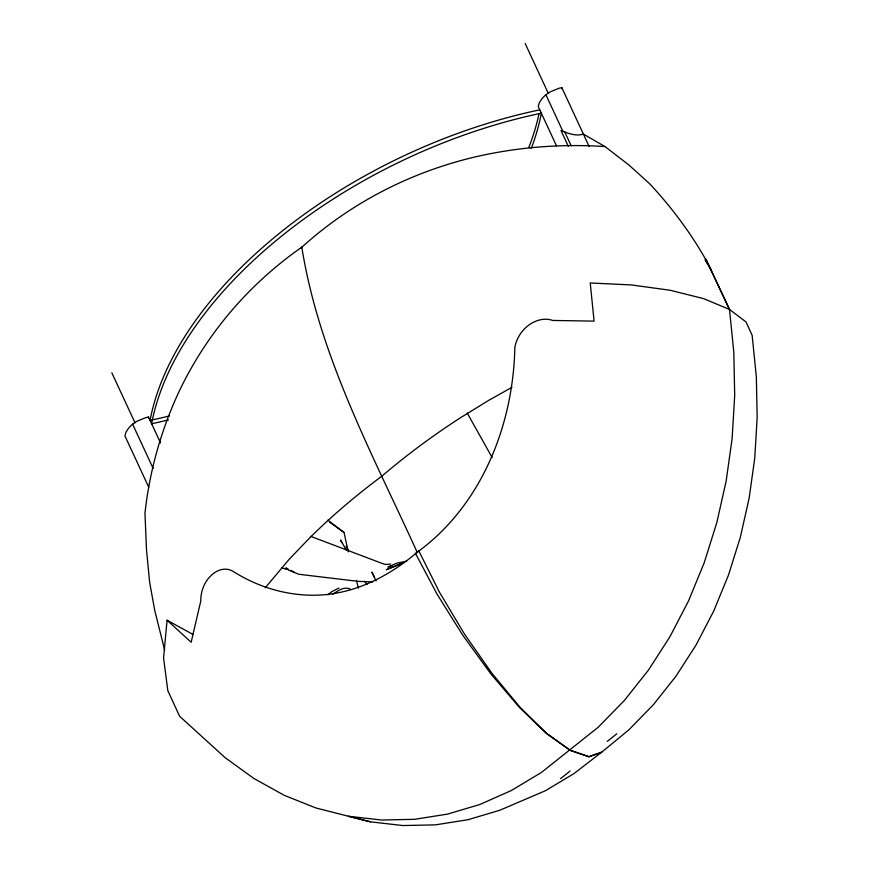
<?xml version="1.0" encoding="UTF-8"?>
<svg xmlns="http://www.w3.org/2000/svg" width="869" height="869" viewBox="0 0 869 869"><rect width="100%" height="100%" fill="white"/><g stroke="black" fill="none" stroke-linecap="round" stroke-linejoin="round"><path stroke-width="1.3" d="M193.081 634.511L167.076 620.216L163.557 657.898L167.826 690.659L179.611 716.252L225.104 757.638L253.954 778.526L284.359 795.374L315.958 807.985L370.324 821.813L402.825 825.55L435.467 824.855L467.913 819.739L499.805 810.245L545.547 790.671L573.996 773.584L601.793 752.119L588.867 756.758L570.14 750.284L546.46 733.458L519.445 707.431L490.92 673.975L462.851 635.38L437.129 594.266L415.523 553.444C480.915 507.007 513.307 425.832 514.828 347.459A29.611 23.897 -54.6 0 1 533.001 322.464L536.977 320.737A29.611 23.897 -54.6 0 1 552.717 320.444L594.081 321.128L590.236 282.979L631.546 284.945L670.227 290.279L703.629 298.632L729.493 309.44L746.036 321.943L752.141 335.315L756.345 376.853L757.171 417.533L754.759 458.137L749.121 498.241L740.312 537.39L728.45 575.18L713.645 611.189L696.058 645.026L675.886 676.321L653.358 704.748L628.689 729.993L601.359 752.456L588.867 756.758M148.393 417.956L148.523 417.033L145.829 417.62L137.617 420.933A23.181 13.328 -24.9 0 0 132.62 424.202A23.181 13.328 -24.9 0 0 128.688 428.048L126.038 432.045L124.908 435.858L148.751 487.237M561.7 88.573L561.841 87.65L559.136 88.236L550.924 91.549A23.181 13.328 -24.9 0 0 545.928 94.819A23.181 13.328 -24.9 0 0 541.995 98.664L539.356 102.661L538.215 106.474L556.529 145.916M729.493 309.44L705.954 259.255L729.493 309.44L733.816 352.227L734.696 395.406L732.132 438.519L726.147 481.089L716.806 522.66L704.205 562.775L688.487 601.011L669.814 636.934L648.404 670.162L624.474 700.349L598.296 727.147L541.506 772.4L511.309 790.54L479.851 804.498L447.481 814.123L414.546 819.315L381.404 820.021L348.426 816.23L370.324 821.813M265.241 587.813L288.997 559.484L309.766 537.813A476.516 273.996 -24.9 0 1 381.871 476.158A476.516 273.996 -24.9 0 1 460.212 417.913L488.584 400.424L511.939 387.346M301.195 247.991L301.804 247.241A415.501 388.747 24.3 0 1 473.344 157.354C516.403 147.198 560.885 143.613 605.02 146.579L629.178 165.24L649.621 183.707C671.14 206.833 690.279 232.186 705.834 259.712M327.809 594.885L331.969 591.55L338.943 588.031M560.559 778.635L570.107 771.02M607.257 741.409L616.805 733.805M332.881 594.179C338.204 590.67 344.765 585.652 351.25 589.638M391.821 565.958L387.943 566.979L396.861 563.177L406.692 561.178M390.615 564.057L385.662 564.481L382.708 563.644L310.733 536.358M372.627 581.926L358.082 581.35L298.849 574.268L288.79 570.227L285.803 567.935L288.182 569.108M588.965 756.682L570.129 750.284L546.568 733.371L519.868 707.084L491.876 673.225L464.47 634.088L439.54 592.354L418.782 550.859C392.288 573.974 359.962 591.604 324.463 594.744C292.592 597.438 260.461 588.661 233.522 571.639A26.624 19.759 -70.7 0 0 211.71 574.898L208.506 578.265A26.624 19.759 -70.7 0 0 200.815 600.892L191.158 642.245L167.076 620.216M568.359 146.394L560.939 130.426C567.794 133.402 575.941 136.476 583.403 134.108L605.02 146.579M281.654 567.663L286.629 569.467M290.561 570.281L294.135 572.052M329.742 522.291L344.048 532.491L348.241 551.869M327.895 520.173L344.048 532.491M364.426 581.231L366.99 584.381M705.031 259.809L711.157 269.944L705.715 260.189M467.229 413.057L492.18 457.594M346.307 550.186L340.626 540.029L341.626 542.56M346.079 546.199L348.491 550.892M374.506 577.342L371.878 572.084L376.071 580.97M561.841 87.65L589.117 146.427M525.137 43.45L548.328 93.407M564.883 132.218L571.161 145.731M545.928 94.819L562.927 131.425M417.131 552.119C372.16 453.466 319.119 355.595 301.815 247.23M148.523 417.033L160.559 442.962M111.829 372.834L135.021 422.79M132.62 424.202L153.161 468.456M164.675 650.131L154.747 610.451L149.62 582.165L146.513 549.892L144.971 513.21C149.511 471.27 161.058 430.242 178.851 391.995A415.501 388.747 24.3 0 1 301.771 247.198M356.399 580.394L358.397 588.052M539.041 113.578A372.899 214.415 -24.9 0 1 528.765 147.524M169.542 415.936A372.899 214.415 -24.9 0 1 150.076 420.39A372.899 214.415 -24.9 0 1 539.779 109.831M531.241 148.49A372.899 214.415 -24.9 0 0 541.333 113.176A372.899 214.415 -24.9 0 0 151.63 423.735A372.899 214.415 -24.9 0 0 168.499 419.923M391.55 567.5L386.271 569.749L402.858 563.014L391.55 567.5"/></g></svg>
